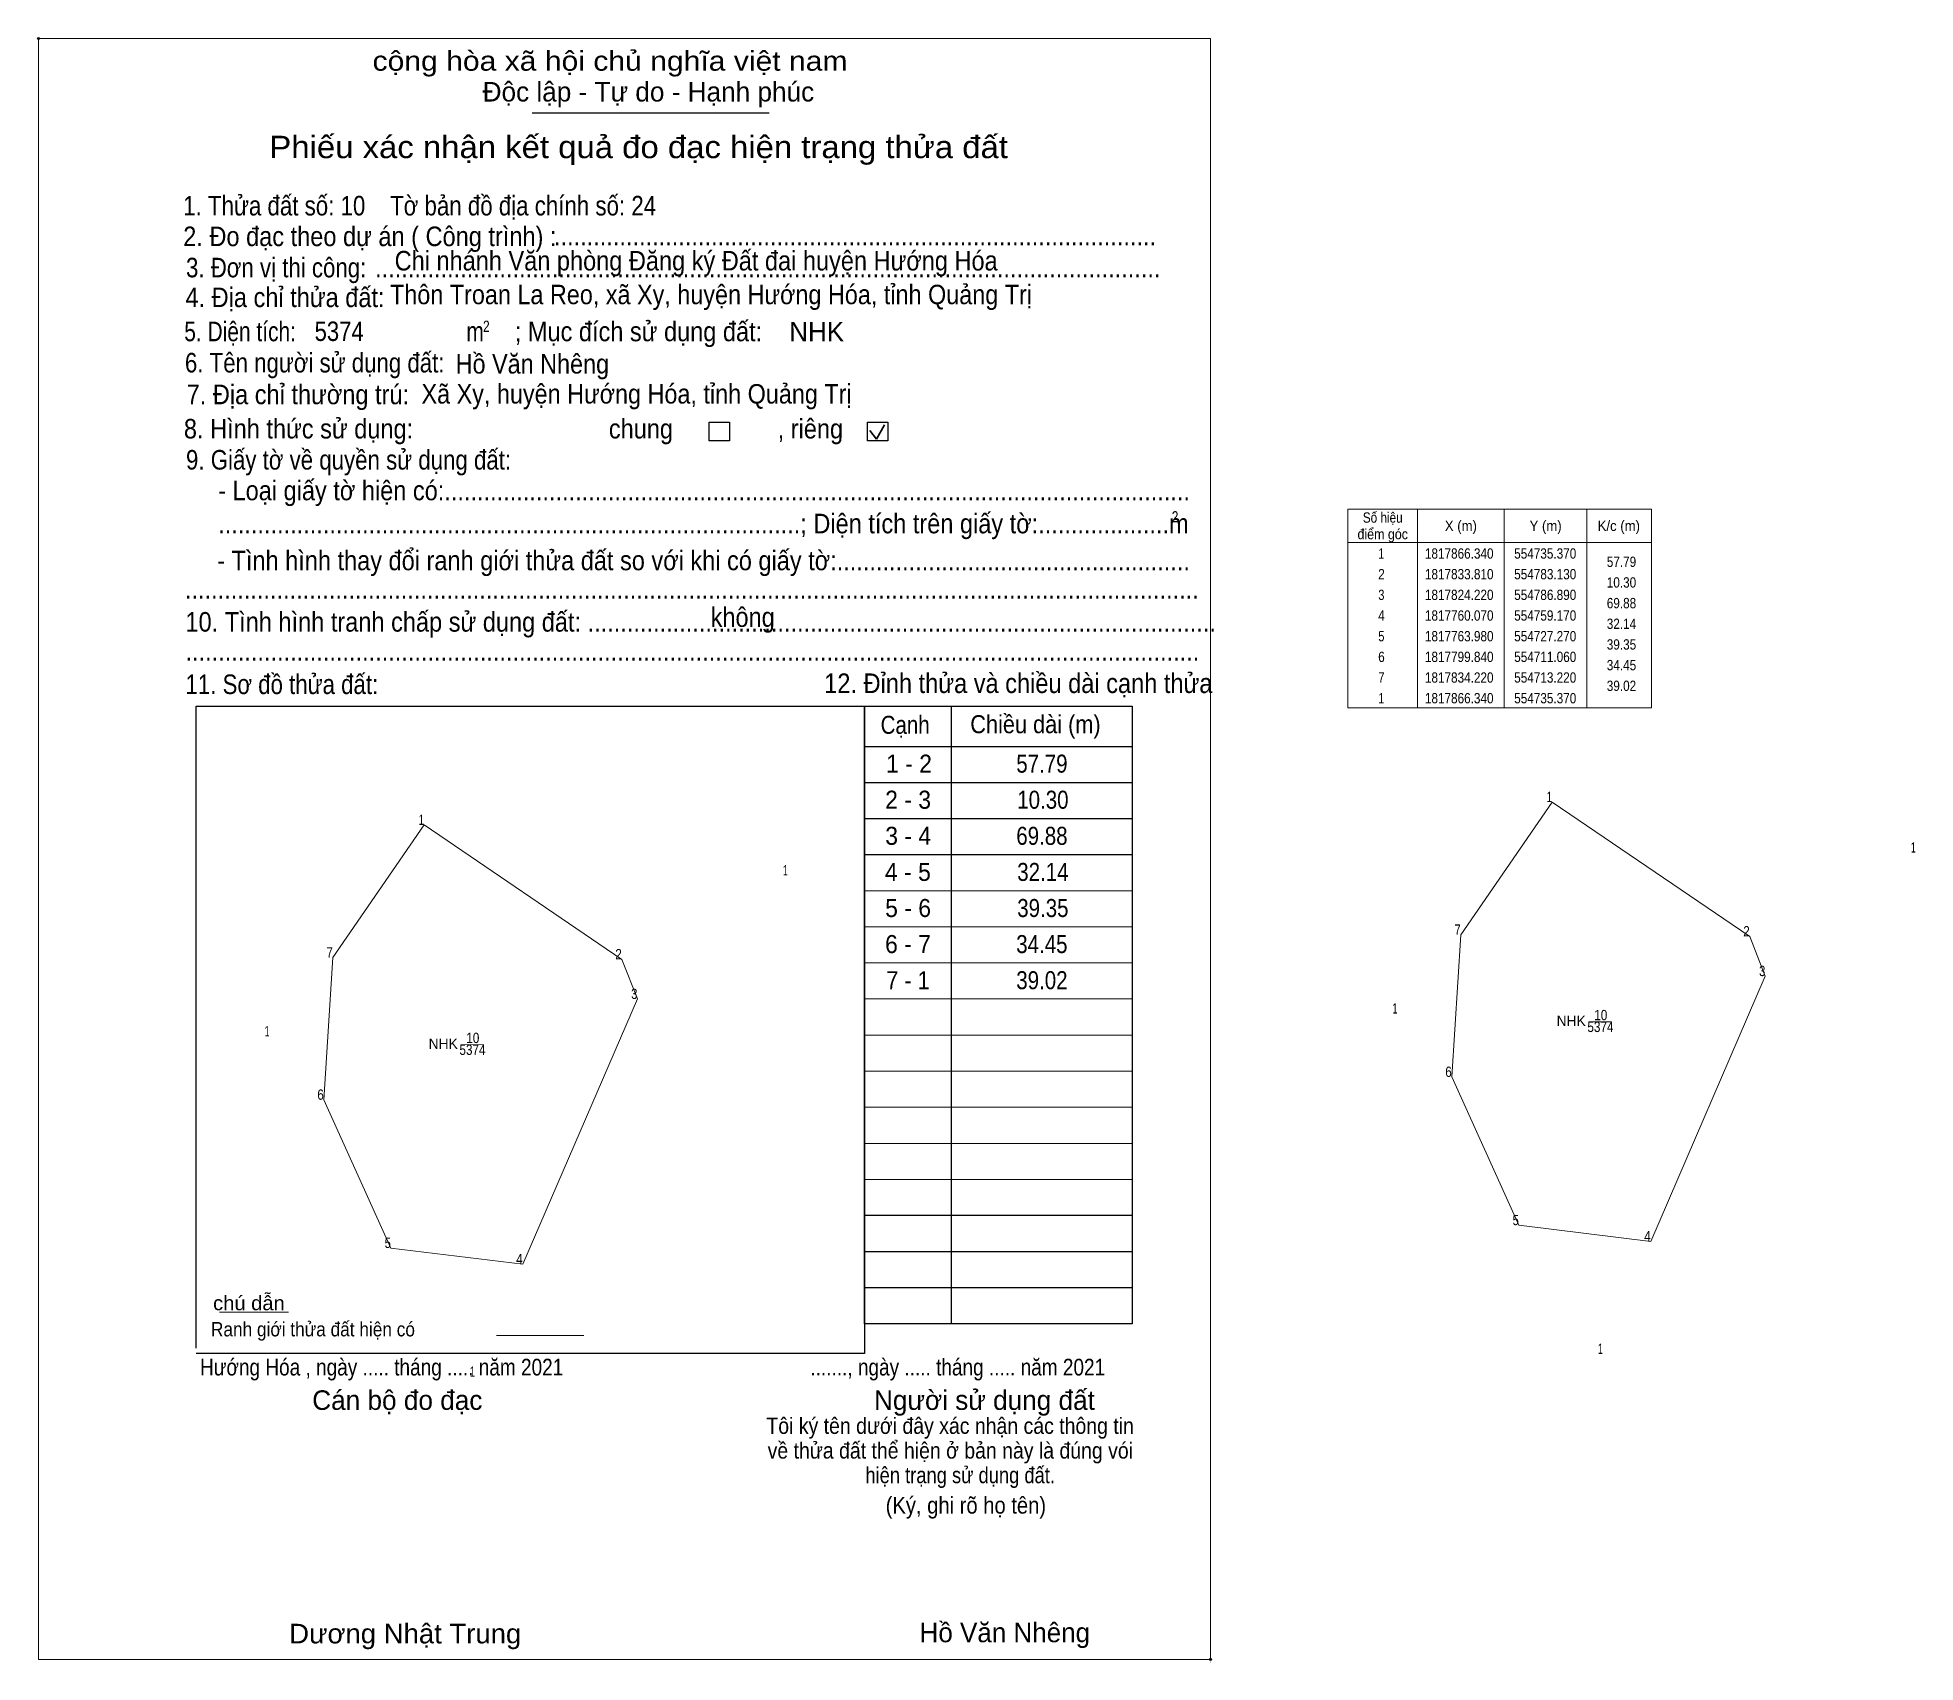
# Model space of a CAD drawing. Header units: metres. Extents: x 554369 to 554823, y 1817658 to 1818051.
import ezdxf
from ezdxf.enums import TextEntityAlignment as Align

# ---------------------------------------------------------------- set-up
doc = ezdxf.new("R2010")
doc.units = ezdxf.units.M
doc.header["$PDMODE"] = 32
doc.header["$PDSIZE"] = 0.5
for name, color, linetype, lineweight in [('1', 7, 'Continuous', 13), ('10', 7, 'Continuous', 13), ('17', 7, 'Continuous', 13), ('2', 7, 'Continuous', 25), ('30', 7, 'Continuous', 25), ('6', 7, 'Continuous', 13), ('63', 7, 'Continuous', 13)]:
    doc.layers.add(name, color=color, linetype=linetype, lineweight=lineweight)

msp = doc.modelspace()

# ---------------------------------------------------------------- linework, layer by layer
at = {"layer": '1'}
for points in [[(554735.37, 1817866.34), (554783.13, 1817833.81), (554786.89, 1817824.22), (554759.17, 1817760.07), (554727.27, 1817763.98), (554711.06, 1817799.84), (554713.22, 1817834.22)], [(554462.57, 1817860.81), (554510.33, 1817828.28), (554514.09, 1817818.69), (554486.37, 1817754.54), (554454.47, 1817758.45), (554438.26, 1817794.31), (554440.42, 1817828.69)]]:
    msp.add_lwpolyline(points, close=True, dxfattribs=at)
at = {"layer": '10'}
for points in [[(554735.37, 1817866.34), (554783.13, 1817833.81), (554786.89, 1817824.22), (554759.17, 1817760.07), (554727.27, 1817763.98), (554711.06, 1817799.84), (554713.22, 1817834.22)], [(554462.57, 1817860.81), (554510.33, 1817828.28), (554514.09, 1817818.69), (554486.37, 1817754.54), (554454.47, 1817758.45), (554438.26, 1817794.31), (554440.42, 1817828.69)]]:
    msp.add_lwpolyline(points, close=True, dxfattribs=at)
at = {"layer": '17'}
msp.add_line((554413.05, 1817742.96), (554429.76, 1817742.96), dxfattribs=at)
at = {"layer": '2'}
for p, q in [((554488.67, 1818033.01), (554545.99, 1818033.01)), ((554407.39, 1817889.52), (554569.01, 1817889.52)), ((554407.39, 1817734.19), (554407.39, 1817889.52)), ((554569.01, 1817732.92), (554407.39, 1817732.92))]:
    msp.add_line(p, q, dxfattribs=at)
at = {"layer": '2', "lineweight": 35}
for p, q in [((554570.33, 1817956.18), (554571.94, 1817954.09)), ((554571.94, 1817954.09), (554573.9, 1817957.6))]:
    msp.add_line(p, q, dxfattribs=at)
at = {"layer": '2', "lineweight": 13}
msp.add_lwpolyline([(554369.28, 1818051), (554652.73, 1818051), (554652.73, 1817658.95), (554369.28, 1817658.95)], close=True, dxfattribs=at)
at = {"layer": '2'}
for points in [[(554531.47, 1817958.2), (554536.34, 1817958.2), (554536.34, 1817953.67), (554531.47, 1817953.67)], [(554569.77, 1817958.2), (554574.64, 1817958.2), (554574.64, 1817953.67), (554569.77, 1817953.67)]]:
    msp.add_lwpolyline(points, close=True, dxfattribs=at)
for p in [(554369.28, 1818051), (554652.73, 1817658.95)]:
    msp.add_point(p, dxfattribs=at)
at = {"layer": '30'}
for p, q in [((554569.01, 1817740.12), (554569.01, 1817889.53)), ((554569.01, 1817889.53), (554633.75, 1817889.53)), ((554589.96, 1817889.53), (554589.96, 1817740.12)), ((554633.75, 1817889.53), (554633.75, 1817740.12)), ((554569.01, 1817879.79), (554633.75, 1817879.79)), ((554569.01, 1817871.06), (554633.75, 1817871.06)), ((554569.01, 1817862.33), (554633.75, 1817862.33)), ((554569.01, 1817853.61), (554633.75, 1817853.61)), ((554633.75, 1817766.31), (554569.01, 1817766.31)), ((554633.75, 1817757.57), (554569.01, 1817757.57)), ((554633.75, 1817748.85), (554569.01, 1817748.85)), ((554633.75, 1817740.12), (554569.01, 1817740.12))]:
    msp.add_line(p, q, dxfattribs=at)
at = {"layer": '30', "lineweight": 13}
for p, q in [((554569.01, 1817844.88), (554633.75, 1817844.88)), ((554569.01, 1817836.15), (554633.75, 1817836.15)), ((554569.01, 1817827.42), (554633.75, 1817827.42)), ((554569.01, 1817818.69), (554633.75, 1817818.69)), ((554569.01, 1817809.96), (554633.75, 1817809.96)), ((554569.01, 1817801.23), (554633.75, 1817801.23)), ((554569.01, 1817792.5), (554633.75, 1817792.5)), ((554569.01, 1817783.77), (554633.75, 1817783.77)), ((554569.01, 1817775.04), (554633.75, 1817775.04)), ((554569.01, 1817766.3), (554633.75, 1817766.3)), ((554569.01, 1817757.57), (554633.75, 1817757.57)), ((554569.01, 1817748.85), (554633.75, 1817748.85))]:
    msp.add_line(p, q, dxfattribs=at)
at = {"layer": '6'}
msp.add_line((554480.06, 1817737.33), (554501.18, 1817737.33), dxfattribs=at)
at = {"layer": '63'}
for p, q in [((554702.76, 1817937.15), (554702.76, 1817889.15)), ((554723.76, 1817937.15), (554723.76, 1817889.15)), ((554743.76, 1817937.15), (554743.76, 1817889.15)), ((554685.96, 1817929.15), (554759.36, 1817929.15)), ((554744.2, 1817813.15), (554749.72, 1817813.18)), ((554471.4, 1817807.62), (554476.92, 1817807.65))]:
    msp.add_line(p, q, dxfattribs=at)
at = {"layer": '63', "lineweight": 25}
msp.add_line((554569.01, 1817889.53), (554569.01, 1817732.92), dxfattribs=at)
at = {"layer": '63'}
msp.add_lwpolyline([(554685.96, 1817937.15), (554759.36, 1817937.15), (554759.36, 1817889.15), (554685.96, 1817889.15)], close=True, dxfattribs=at)

# ---------------------------------------------------------------- texts
at = {"layer": '1'}
for s, width, p in [('1', 0.65, (554822.7, 1817854.11)), ('1', 0.65, (554549.9, 1817848.58)), ('1', 0.65, (554697.34, 1817815.17)), ('5374', 0.85, (554747.015, 1817810.7)), ('10', 0.85, (554747.095, 1817813.56)), ('1', 0.65, (554424.54, 1817809.64)), ('10', 0.85, (554474.295, 1817808.03)), ('5374', 0.85, (554474.215, 1817805.17)), ('1', 0.65, (554747.01, 1817732.84)), ('1', 0.65, (554474.21, 1817727.31))]:
    msp.add_text(s, height=2.5, dxfattribs=dict(at, width=width)).set_placement(p, align=Align.CENTER)
for p in [(554739.94, 1817812.16), (554467.14, 1817806.63)]:
    msp.add_text('NHK', height=2.5, dxfattribs=at).set_placement(p, align=Align.CENTER)
at = {"layer": '10'}
for s, height, width, p in [('1 - 2', 4.365, 0.95, (554579.795, 1817873.44)), ('57.79', 4.36, 0.85, (554611.935, 1817873.44)), ('2 - 3', 4.365, 0.95, (554579.57, 1817864.71)), ('10.30', 4.36, 0.85, (554612.17, 1817864.71)), ('3 - 4', 4.365, 0.95, (554579.6, 1817855.98)), ('69.88', 4.36, 0.85, (554611.94, 1817855.98)), ('4 - 5', 4.365, 0.95, (554579.52, 1817847.25)), ('32.14', 4.36, 0.85, (554612.17, 1817847.25)), ('5 - 6', 4.365, 0.95, (554579.57, 1817838.52)), ('39.35', 4.36, 0.85, (554612.165, 1817838.52)), ('6 - 7', 4.365, 0.95, (554579.55, 1817829.79)), ('34.45', 4.36, 0.85, (554611.925, 1817829.79)), ('7 - 1', 4.36, 0.9, (554579.545, 1817821.06)), ('39.02', 4.36, 0.85, (554611.935, 1817821.06))]:
    msp.add_text(s, height=height, dxfattribs=dict(at, width=width)).set_placement(p, align=Align.CENTER)
at = {"layer": '2'}
for s, height, width, p in [('cộng hòa xã hội chủ nghĩa việt nam', 4.731, 1.15, (554450.05, 1818043.23)), ('1. Thửa đất số: 10    Tờ bản đồ địa chính số: 24', 4.74, 0.85, (554404.26, 1818008.22)), ('2. Đo đạc theo dự án ( Công trình) : ', 4.734, 0.9, (554404.26, 1818000.8)), ('Chi nhánh Văn phòng Đăng ký Đất đai huyện Hướng Hóa', 4.73, 0.9, (554455.39, 1817994.91)), ('............................................................................................', 4.734, 0.9, (554493.92, 1818000.96)), ('3. Đơn vị thi công:', 4.734, 0.85, (554404.93, 1817993.25)), ('4. Địa chỉ thửa đất:', 4.734, 0.9, (554404.8, 1817986.05)), ('........................................................................................................................', 4.734, 0.9, (554450.66, 1817993.25)), ('Thôn Troan La Reo, xã Xy, huyện Hướng Hóa, tỉnh Quảng Trị', 4.7, 0.9, (554454.27, 1817986.75)), ('5. Diện tích:', 4.734, 0.8, (554404.51, 1817977.79)), ('5374', 4.7, 0.85, (554436.03, 1817977.86)), ('m', 4.731, 0.8, (554472.74, 1817977.79)), ('2', 2.703, 0.8, (554476.77, 1817980.06)), ('; Mục đích sử dụng đất:', 4.731, 0.9, (554484.45, 1817977.79)), ('6. Tên người sử dụng đất:', 4.734, 0.85, (554404.67, 1817970.24)), ('Hồ Văn Nhêng', 4.7, 0.9, (554470.15, 1817969.98)), ('7. Địa chỉ thường trú:', 4.734, 0.9, (554405.09, 1817962.56)), ('Xã Xy, huyện Hướng Hóa, tỉnh Quảng Trị', 4.7, 0.9, (554461.89, 1817962.72)), ('8. Hình thức sử dụng:', 4.734, 0.9, (554404.42, 1817954.27)), ('chung                , riêng', 4.731, 0.9, (554507.2, 1817954.27)), ('9. Giấy tờ về quyền sử dụng đất:', 4.734, 0.85, (554404.93, 1817946.75)), ('     - Loại giấy tờ hiện có:..................................................................................................................', 4.731, 0.9, (554404.8, 1817939.33)), ('     .........................................................................................; Diện tích trên giấy tờ:....................m', 4.731, 0.9, (554404.8, 1817931.33)), ('2', 2.703, 0.8, (554643.33, 1817933.98)), ('     - Tình hình thay đổi ranh giới thửa đất so với khi có giấy tờ:......................................................', 4.731, 0.9, (554404.55, 1817922.4)), ('...........................................................................................................................................................', 4.731, 0.9, (554404.67, 1817915.55)), ('10. Tình hình tranh chấp sử dụng đất: ................................................................................................', 4.734, 0.9, (554404.8, 1817907.55)), ('không', 4.731, 0.9, (554531.81, 1817908.7)), ('...........................................................................................................................................................', 4.731, 0.9, (554404.8, 1817900.54)), ('11. Sơ đồ thửa đất:', 4.734, 0.85, (554404.8, 1817892.45)), ('12. Đỉnh thửa và chiều dài cạnh thửa', 4.74, 0.9, (554559.28, 1817892.7)), ('Hướng Hóa , ngày ..... tháng ..... năm 2021', 4.044, 0.85, (554408.32, 1817727.62)), ('......., ngày ..... tháng ..... năm 2021', 4.044, 0.85, (554555.94, 1817727.62)), ('(Ký, ghi rõ họ tên)', 4.055, 0.9, (554574.15, 1817694.21)), ('Dương Nhật Trung', 4.736, 1.05, (554429.89, 1817662.82))]:
    msp.add_text(s, height=height, dxfattribs=dict(at, width=width)).set_placement(p)
for s, height, p in [('Độc lập - Tự do - Hạnh phúc', 4.731, (554476.67, 1818035.78)), ('NHK', 4.7, (554550.82, 1817977.76)), ('Cán bộ đo đạc', 4.731, (554435.46, 1817719.3)), ('Người sử dụng đất', 4.731, (554571.33, 1817719.3)), ('Hồ Văn Nhêng', 4.7, (554582.35, 1817663.1))]:
    msp.add_text(s, height=height, dxfattribs=at).set_placement(p)
for s, height, width, p in [('Phiếu xác nhận kết quả đo đạc hiện trạng thửa đất', 5.406, 1.1, (554514.41, 1818022.08)), ('Tôi ký tên dưới đây xác nhận các thông tin', 3.909, 0.9, (554589.735, 1817713.5)), ('về thửa đất thể hiện ở bản này là đúng vói', 3.909, 0.9, (554589.785, 1817707.52)), ('hiện trạng sử dụng đất.', 3.9, 0.85, (554592.165, 1817701.57))]:
    msp.add_text(s, height=height, dxfattribs=dict(at, width=width)).set_placement(p, align=Align.CENTER)
msp.add_text('.', height=1.352, dxfattribs=at).set_placement((554652.699, 1817658.21), align=Align.CENTER)
at = {"layer": '30'}
for s, width, p in [('Cạnh', 0.85, (554572.93, 1817882.83)), ('Chiều dài (m)', 0.9, (554594.61, 1817882.98))]:
    msp.add_text(s, height=4.365, dxfattribs=dict(at, width=width)).set_placement(p)
at = {"layer": '6'}
for s, width, p in [('chú dẫn', 1.05, (554411.49, 1817743.41)), ('Ranh giới thửa đất hiện có ', 0.9, (554410.97, 1817737.08))]:
    msp.add_text(s, height=3.464, dxfattribs=dict(at, width=width)).set_placement(p)
at = {"layer": '63'}
for s, width, p in [('Số hiệu', 0.85, (554694.36, 1817933.9)), ('điểm góc', 0.9, (554694.36, 1817929.9)), ('X (m)', 0.95, (554713.26, 1817931.9)), ('Y (m)', 0.95, (554733.755, 1817931.9)), ('K/c (m)', 0.95, (554751.46, 1817931.9)), (' 1', 0.75, (554693.655, 1817925.2)), ('1817866.340', 0.85, (554712.86, 1817925.2)), ('554735.370', 0.85, (554733.665, 1817925.2)), (' 2', 0.85, (554693.66, 1817920.2)), ('1817833.810', 0.85, (554712.86, 1817920.2)), ('554783.130', 0.85, (554733.665, 1817920.2)), (' 3', 0.8, (554693.66, 1817915.2)), ('1817824.220', 0.85, (554712.86, 1817915.2)), ('554786.890', 0.85, (554733.665, 1817915.2)), (' 4', 0.85, (554693.655, 1817910.2)), ('1817760.070', 0.85, (554712.86, 1817910.2)), ('554759.170', 0.85, (554733.665, 1817910.2)), (' 5', 0.8, (554693.66, 1817905.2)), ('1817763.980', 0.85, (554712.86, 1817905.2)), ('554727.270', 0.85, (554733.665, 1817905.2)), (' 6', 0.85, (554693.66, 1817900.2)), ('1817799.840', 0.85, (554712.86, 1817900.2)), ('554711.060', 0.85, (554733.665, 1817900.2)), (' 7', 0.8, (554693.66, 1817895.2)), ('1817834.220', 0.85, (554712.86, 1817895.2)), ('554713.220', 0.85, (554733.665, 1817895.2)), (' 1', 0.75, (554693.655, 1817890.2)), ('1817866.340', 0.85, (554712.86, 1817890.2)), ('554735.370', 0.85, (554733.665, 1817890.2))]:
    msp.add_text(s, height=2.5, dxfattribs=dict(at, width=width)).set_placement(p, align=Align.CENTER)
for s, width, p in [('57.79', 0.85, (554755.66, 1817923.2)), ('10.30', 0.85, (554755.66, 1817918.2)), ('69.88', 0.85, (554755.66, 1817913.2)), ('32.14', 0.85, (554755.66, 1817908.2)), ('39.35', 0.85, (554755.66, 1817903.2)), ('34.45', 0.85, (554755.66, 1817898.2)), ('39.02', 0.85, (554755.66, 1817893.2)), (' 1', 0.75, (554735.37, 1817866.34)), (' 1', 0.75, (554462.57, 1817860.81)), (' 7', 0.8, (554713.22, 1817834.22)), (' 2', 0.85, (554783.13, 1817833.81)), (' 7', 0.8, (554440.42, 1817828.69)), (' 2', 0.85, (554510.33, 1817828.28)), (' 3', 0.8, (554786.89, 1817824.22)), (' 3', 0.8, (554514.09, 1817818.69)), (' 6', 0.85, (554711.06, 1817799.84)), (' 6', 0.85, (554438.26, 1817794.31)), (' 5', 0.8, (554727.27, 1817763.98)), (' 5', 0.8, (554454.47, 1817758.45)), (' 4', 0.85, (554759.17, 1817760.07)), (' 4', 0.85, (554486.37, 1817754.54))]:
    msp.add_text(s, height=2.5, dxfattribs=dict(at, width=width)).set_placement(p, align=Align.RIGHT)

doc.saveas('drawing.dxf')
